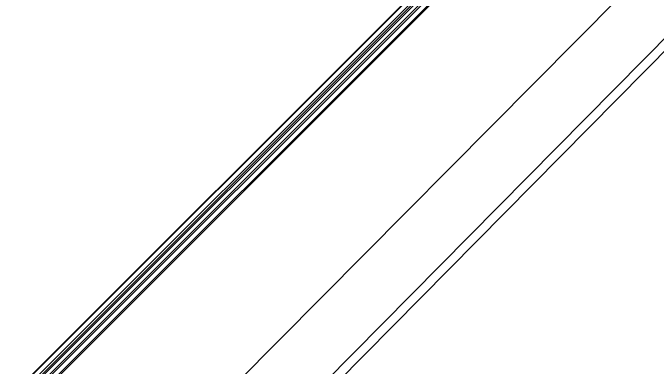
# Model space of a CAD drawing. Header units: inches. Extents: x -6 to 5433, y -4 to 5447.
# Drawn here: x 69.9 to 211, y 89 to 166.7 of the extents above; entities that cross this region are included whole.
import ezdxf

# ---------------------------------------------------------------- set-up
doc = ezdxf.new("R2010")
doc.units = ezdxf.units.IN
doc.layers.add('Bottom Solder', color=6, linetype='Continuous')
doc.layers.add('Top Solder', color=216, linetype='Continuous')

msp = doc.modelspace()

# ---------------------------------------------------------------- linework, layer by layer
at = {"layer": 'Bottom Solder'}
for p in [(10.64, 23.75), (10.72, 20.16), (10.98, 24.3), (10.98, 19.9), (12.48, 19.9), (12.6, 24.3), (13.15, 20.15), (13.15, 23.75)]:
    msp.add_line(p, (5432.85, 5447.49), dxfattribs=at)
at = {"layer": 'Top Solder'}
for p in [(-3.37, 7.7), (-1.79, 5.22), (44.58, 10.58), (64.61, 11.17), (64.95, 8.7)]:
    msp.add_line(p, (5432.85, 5447.49), dxfattribs=at)

doc.saveas('drawing.dxf')
